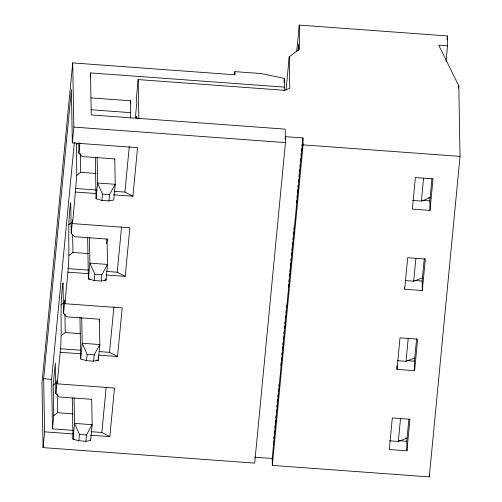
<?xml version="1.0" encoding="UTF-8"?>
<svg xmlns="http://www.w3.org/2000/svg" width="502" height="502" viewBox="0 0 502 502"><rect width="100%" height="100%" fill="white"/><g stroke="black" fill="none" stroke-linecap="round" stroke-linejoin="round"><path stroke-width="0.75" d="M130.495 118.058L130.62 100.783L90.843 97.865M284.477 87.128L284.327 78.412L261.347 73.568L234.892 71.629L234.949 74.798L72.715 62.913L41.961 383.434L43.078 447.621L254.69 463.12L285.443 142.599L285.211 129.127L91.239 114.92L90.504 72.922L284.477 87.128L284.113 90.925M43.078 447.621L44.596 431.846L43.668 378.759L71.397 89.783L72.326 142.869L137.567 147.651L132.904 196.232L113.546 194.814M72.326 142.869L73.838 127.094L72.715 62.913M73.298 430.39L52.465 428.865L51.606 379.336L74.321 142.549M52.465 428.865L53.739 415.612L53.206 385.103L55.327 363.021L55.86 393.53L59.079 396.944L91.703 399.328M90.423 435.203L109.838 436.627L114.5 388.04L57.19 383.842L60.221 352.297C62.537 329.218 59.311 305.919 63.014 282.89L63.547 313.399L66.772 316.812L99.396 319.203L99.176 321.456M98.944 355.134L117.531 356.495L122.193 307.914L64.883 303.716L67.908 272.166C70.23 249.086 67.004 225.787 70.7 202.758L71.234 233.267L74.459 236.68L107.083 239.071L106.65 243.577M105.859 274.945L125.218 276.364L129.88 227.782L72.57 223.585L76.806 175.217L76.417 143.189M55.86 393.53L57.128 380.278L57.19 383.842M63.547 313.399L64.821 300.146L64.883 303.716M71.234 233.267L72.508 220.014L72.57 223.585M114.77 158.939L82.146 156.549L78.927 153.135L79.9 143.001M90.128 76.8L90.504 72.922M99.39 319.04L99.835 344.554L98.323 360.329L93.592 361.151L86.539 360.637L80.69 359.037L82.202 343.268L81.757 317.747M114.77 158.776L115.215 184.297L113.703 200.066L108.972 200.894L101.912 200.373L96.064 198.779L97.583 183.004L97.137 157.49M91.703 399.172L92.148 424.686L90.636 440.461L85.898 441.283L78.845 440.769L79.454 434.456L74.516 423.393L74.07 397.879M86.539 360.637L87.141 354.33L82.202 343.268L99.835 344.554L94.194 354.845L93.592 361.151M107.083 238.908L107.528 264.428L106.01 280.198L101.278 281.026L94.225 280.505L94.834 274.199L89.889 263.136L89.444 237.615M101.912 200.373L102.521 194.067L97.583 183.004L115.215 184.297L109.574 194.581L108.972 200.894M85.898 441.283L86.507 434.977L92.148 424.686L74.516 423.393L72.997 439.168L78.845 440.769M101.278 281.026L101.887 274.713L107.528 264.428L89.889 263.136L88.377 278.905L94.225 280.505M109.838 436.627L101.843 432.479L106.211 386.979M117.531 356.495L109.53 352.348L113.898 306.847M125.218 276.364L117.223 272.216L121.584 226.716M132.904 196.232L124.91 192.084L129.278 146.59M446.046 61.451L447.546 45.858L447.37 35.949L299.242 25.1L299.663 48.87L289.234 56.814L289.779 88.308L284.534 90.297L138.169 79.58L136.331 98.743L136.839 102.326L135.352 117.857M234.597 74.748L234.892 71.629M283.963 82.209L284.327 78.412M286.021 90.247L289.234 56.814M285.117 138.966L285.343 136.657L302.976 137.943L303.095 144.877L272.341 465.404L429.285 476.9L460.039 156.379L458.809 85.855L438.729 45.211L447.546 45.858M296.701 51.618L299.242 25.1M298 50.708L298.596 44.471L298.69 49.855M273.308 444.119L273.527 441.791M273.822 438.692L274.048 436.37M274.343 433.27L274.569 430.942M274.864 427.842L275.09 425.52M275.316 423.192L275.611 420.092M275.83 417.764L276.056 415.443M276.351 412.343L276.577 410.015M276.872 406.915L277.098 404.593M277.324 402.265L277.619 399.165M277.838 396.837L278.064 394.516M278.359 391.416L278.585 389.088M278.88 385.988L279.03 384.438M280.844 365.538L281.145 362.438M281.365 360.11L281.591 357.788M281.886 354.688L282.111 352.36M282.406 349.26L282.632 346.938M282.852 344.61L283.078 342.289M283.373 339.189L283.599 336.861M283.894 333.761L284.119 331.433M284.414 328.333L284.64 326.011M284.86 323.683L285.086 321.362M285.381 318.262L285.607 315.934M285.902 312.834L286.127 310.506M286.422 307.406L286.648 305.084M288.386 286.956L288.606 284.634M288.907 281.534L289.127 279.206M289.428 276.106L289.648 273.778M289.874 271.457L290.093 269.128M290.394 266.029L290.689 262.929M290.915 260.607L291.135 258.279M291.436 255.179L291.656 252.857M291.882 250.529L292.177 247.43M292.402 245.101L292.622 242.78M292.923 239.68L293.143 237.352M293.444 234.252L293.664 231.93M293.89 229.602L294.185 226.502M296.444 202.952L296.669 200.624M296.964 197.524L297.19 195.203M297.41 192.875L297.711 189.775M297.931 187.447L298.157 185.125M298.452 182.025L298.677 179.697M298.972 176.597L299.198 174.276M299.418 171.948L299.644 169.626M299.939 166.526L300.165 164.198M300.46 161.098L300.685 158.77M300.98 155.67L301.206 153.348M301.426 151.02L301.652 148.699M301.947 145.599L302.097 144.049M272.341 465.404L272.222 458.47L302.976 137.943M396.982 369.378L400.006 337.827L417.645 339.12L414.614 370.671L396.982 369.378L396.919 365.72M404.668 289.246L407.699 257.702L425.332 258.988L422.307 290.539L404.668 289.246L404.631 287.05M389.502 440.806L398.318 441.453L400.514 418.511M397.189 360.674L406.005 361.321L408.208 338.379M405.61 280.599L413.692 281.189L415.894 258.248M412.569 200.411L421.385 201.057L423.581 178.116M406.927 450.802L409.952 419.252L392.319 417.959L389.295 449.51L406.927 450.802L406.758 441.289L408.904 418.975M414.614 370.671L414.451 361.158L416.591 338.844M422.307 290.539L422.138 281.032L424.278 258.718M429.994 210.407L433.019 178.856L415.386 177.57L412.362 209.114L429.994 210.407L429.825 200.9L431.971 178.587M446.993 39.853L447.37 35.949M458.602 88.026L458.809 85.855M130.288 103.023L130.62 100.783M76.273 144.714L78.463 143.057M76.806 175.217L80.634 172.324L96.171 173.46M68.586 224.846L71.322 222.775M69.119 255.349L72.947 252.456L88.484 253.592M60.893 304.971L63.628 302.907M61.426 335.48L65.26 332.581L80.791 333.723M53.206 385.103L55.942 383.039M53.739 415.612L57.567 412.713L73.104 413.855M421.385 201.057L430.132 197.744L428.595 197.631M413.692 281.189L422.439 277.876M406.005 361.321L414.752 358.008M398.318 441.453L407.066 438.139L405.528 438.026M91.05 109.756L130.827 112.668M73.838 127.094L285.443 142.599M303.095 144.877L460.039 156.379M422.163 200.336L429.825 200.9M75.532 188.47L96.365 189.994M114.111 191.293L124.91 192.084M75.595 192.034L96.51 193.565M102.521 194.067L109.574 194.581M414.47 280.467L422.138 281.032M67.845 268.601L88.678 270.126M106.418 271.425L117.223 272.216M67.908 272.166L88.816 273.697M94.834 274.199L101.887 274.713M89.908 279.018L88.377 278.905L87.649 237.151M104.479 280.085L106.01 280.198L105.985 278.654M407.549 360.656L414.451 361.158M60.158 348.733L80.213 350.201M99.503 351.613L109.53 352.348M60.221 352.297L81.129 353.828M87.141 354.33L94.194 354.845M96.02 360.16L98.323 360.329L98.254 356.464M43.668 378.759L51.606 379.336M399.096 440.731L406.758 441.289M91.044 431.689L101.843 432.479M44.596 431.846L73.336 433.954M79.454 434.456L86.507 434.977M74.534 439.281L72.997 439.168L72.282 398.186M254.583 457.178L272.222 458.47M429.241 474.547L429.285 476.9M138.169 79.58L138.847 118.403M95.336 157.026L96.064 198.779M90.605 438.917L90.636 440.461M80.307 153.549L80.634 172.324M78.745 142.97L78.927 153.135M79.962 317.283L80.69 359.037M72.633 234.459L72.947 252.456M64.927 313.813L65.26 332.581M57.241 393.944L57.567 412.713M136.124 118.014A26.55 1.199 -85.8 0 1 136.977 118.34"/></g></svg>
